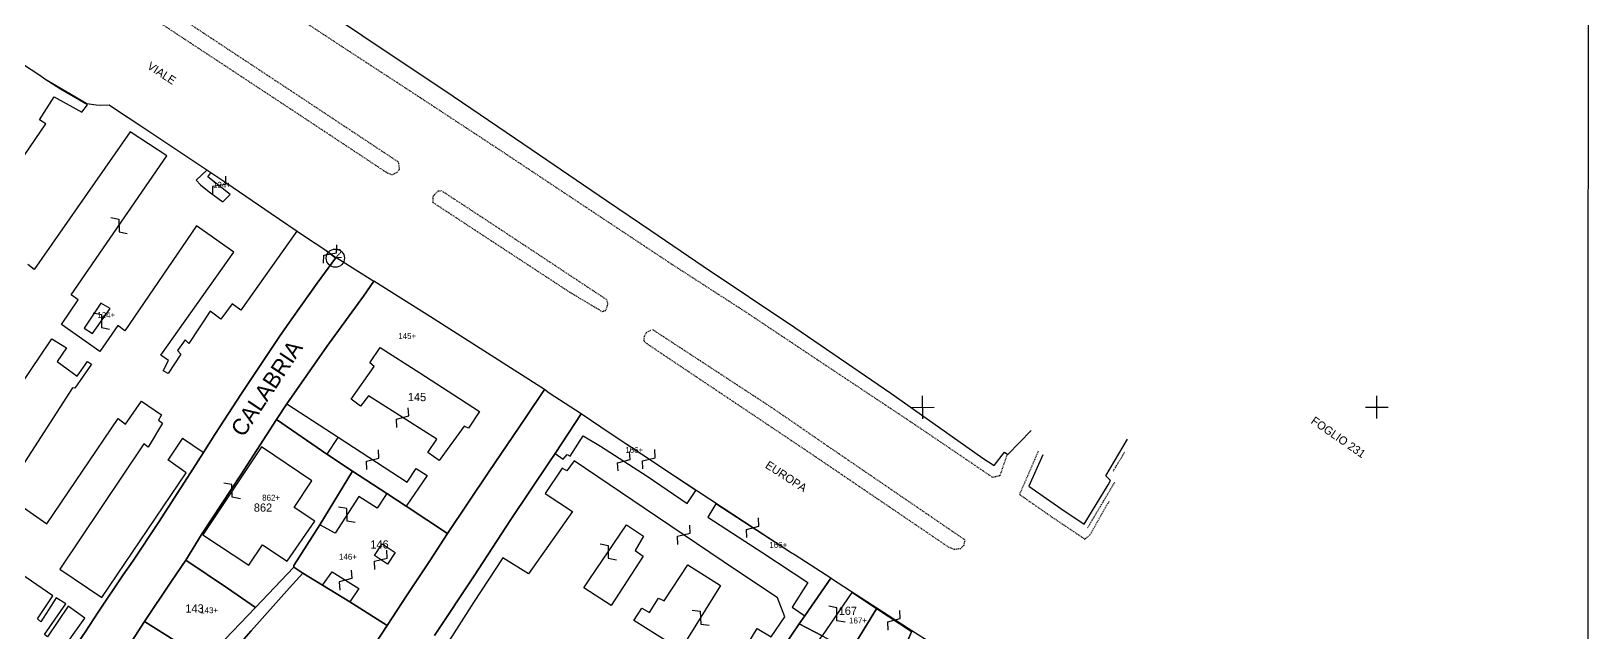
# Model space of a CAD drawing. Header units: metres. Extents: x 48717 to 49347, y 45758 to 46713.
# Drawn here: x 49005.3 to 49346.5, y 46350.4 to 46482.3 of the extents above; entities that cross this region are included whole.
import ezdxf

# ---------------------------------------------------------------- set-up
doc = ezdxf.new("R2010")
doc.units = ezdxf.units.M
for name, pattern in [('CONTINUA', [0]), ('INTERNA', [0]), ('TRATTEGGIATA5', [0.3, 0.15, -0.15]), ('TRATTO-PUNTO', [0.4, 0.15, -0.125, 0, -0.125])]:
    doc.linetypes.add(name, pattern=pattern)
for name, color, linetype in [('CONFINE', 3, 'CONTINUA'), ('FABBRICATI', 1, 'CONTINUA'), ('FIDUCIALI', 5, 'CONTINUA'), ('LINEEVARIE', 6, 'CONTINUA'), ('PARTICELLE', 7, 'CONTINUA'), ('SIMBOLI', 6, 'CONTINUA'), ('STRADE', 8, 'CONTINUA'), ('TESTI', 3, 'CONTINUA')]:
    doc.layers.add(name, color=color, linetype=linetype)

# ---------------------------------------------------------------- blocks, each defined once
blk = doc.blocks.new('20', base_point=(2.5, 2.5))
at = {"layer": 'SIMBOLI'}
blk.add_circle((2.5, 2.5), 2, dxfattribs=at)
blk.add_point((2.5, 2.5), dxfattribs=at)
blk = doc.blocks.new('14', base_point=(2.5, 2.5))
at = {"layer": 'SIMBOLI'}
for p, q in [((0, 2.5), (1.5, 3.5)), ((1.5, 3.5), (3.5, 1.5)), ((3.5, 1.5), (5, 2.5))]:
    blk.add_line(p, q, dxfattribs=at)
blk = doc.blocks.new('3', base_point=(2.5, 2.5))
at = {"layer": 'SIMBOLI'}
for p, q in [((2.5, 0), (2.5, 5)), ((0, 2.5), (5, 2.5))]:
    blk.add_line(p, q, dxfattribs=at)

msp = doc.modelspace()

# ---------------------------------------------------------------- linework, layer by layer
at = {"layer": 'CONFINE'}
msp.add_lwpolyline([(49203.758, 46347.364), (49198.247, 46350.894), (49197.441, 46351.41), (49190.588, 46355.853), (49187.315, 46357.976), (49180.888, 46362.144), (49180.479, 46362.423), (49172.674, 46367.45), (49171.8, 46368.013), (49146.25, 46384.754), (49132.195, 46394.166), (49125.839, 46398.476), (49118.822, 46402.99), (49117.803, 46403.77), (49092.799, 46419.681), (49080.406, 46427.495), (49080.195, 46427.626), (49076.476, 46429.95), (49072.066, 46432.705), (49071.791, 46432.877), (49069.638, 46434.409), (49065.464, 46437.137), (49057.922, 46442.258), (49048.235, 46448.91), (49044.707, 46451.26), (49043.828, 46451.845), (49029.359, 46461.489), (49023.834, 46465.157), (49022.447, 46466.081), (49020.506, 46466.03), (49019.558, 46466.099), (49017.552, 46466.384), (49008.351, 46471.826), (49007.222, 46472.573), (49001.536, 46476.323)], dxfattribs=at)
at = {"layer": 'FABBRICATI'}
for points in [[(49003.881, 46455.105), (49008.539, 46461.973), (49007.143, 46462.899), (49010.36, 46467.956), (49016.449, 46464.548), (49017.671, 46466.19), (49015.96, 46467.195), (49011.75, 46469.58), (49008.351, 46471.826), (49007.222, 46472.573), (49001.536, 46476.323)], [(49000.975, 46379.811), (49008.749, 46374.335), (49024.399, 46397.423), (49026.011, 46396.206), (49029.54, 46401.254), (49033.876, 46398.195), (49033.243, 46397.031), (49034.081, 46396.409), (49030.948, 46391.139), (49030.022, 46391.863), (49011.661, 46364.405), (49020.819, 46358.189), (49039.279, 46385.482), (49035.534, 46388.204), (49035.342, 46388.324), (49038.556, 46393.088), (49038.723, 46392.959), (49042.815, 46390.171), (49042.815, 46390.171), (49043.112, 46389.967), (49043.477, 46390.535), (49045.546, 46393.898), (49051.421, 46402.91), (49059.876, 46415.596), (49062.822, 46419.78), (49068.014, 46427.061), (49071.971, 46432.573), (49069.638, 46434.409), (49065.464, 46437.137), (49063.683, 46438.301), (49063.473, 46438.446), (49063.17, 46437.995), (49051.24, 46421.192), (49049.354, 46422.566), (49046.907, 46419.162), (49044.584, 46420.93), (49039.881, 46413.868), (49039.065, 46414.687), (49037.384, 46412.327), (49038.114, 46411.503), (49035.327, 46407.252), (49034.267, 46407.838), (49035.435, 46410.166), (49033.746, 46411.279), (49049.742, 46433.9), (49041.574, 46439.624), (49025.832, 46416.612), (49024.309, 46417.822), (49020.383, 46412.142), (49011.988, 46417.996), (49015.679, 46423.454), (49014.075, 46424.497), (49035.08, 46454.965), (49027.031, 46460.256), (49006.037, 46430.067), (49004.601, 46431.206)], [(48990.965, 46386.904), (49009.901, 46414.908), (49013.105, 46412.906), (49011.013, 46409.947), (49015.399, 46406.706), (49017.651, 46409.931), (49018.543, 46409.325), (49014.93, 46404.044), (49014.405, 46404.171), (49002.655, 46385.861)], [(49162.063, 46347.686), (49164.346, 46351.378), (49167.404, 46349.567), (49170.438, 46353.943), (49168.824, 46358.131), (49156.921, 46366.096), (49139.622, 46377.789), (49124.312, 46388.131), (49122.682, 46385.954), (49121.642, 46386.536), (49117.905, 46380.997), (49123.908, 46377.009), (49114.267, 46363.415), (49108.627, 46366.905), (49102.234, 46357.096), (49092.557, 46341.986)]]:
    msp.add_lwpolyline(points, dxfattribs=at)
for points in [[(49044.707, 46451.26), (49043.828, 46451.845), (49041.479, 46449.634), (49042.431, 46448.641), (49044.355, 46447.135), (49047.298, 46444.877), (49048.905, 46446.553), (49044.061, 46450.392), (49044.707, 46451.26)], [(49070.099, 46413.175), (49061.355, 46400.618), (49072.58, 46393.347), (49087.688, 46383.453), (49089.69, 46386.475), (49092.104, 46384.941), (49087.494, 46378.209), (49096.537, 46372.233), (49105.612, 46385.701), (49113.631, 46397.572), (49117.803, 46403.77), (49092.799, 46419.681), (49080.406, 46427.495), (49078.102, 46424.229), (49070.099, 46413.175)], [(49016.937, 46417.247), (49018.809, 46416.042), (49022.658, 46421.541), (49020.624, 46422.719), (49016.937, 46417.247)], [(49120.126, 46389.787), (49121.892, 46388.529), (49122.716, 46389.556), (49123.374, 46389.197), (49126.254, 46393.642), (49130.054, 46391.378), (49140.258, 46384.765), (49149.061, 46378.792), (49150.944, 46381.61), (49146.251, 46384.754), (49135.847, 46391.689), (49132.195, 46394.166), (49125.839, 46398.476), (49120.126, 46389.787)], [(49042.968, 46371.938), (49053.008, 46365.26), (49056.007, 46369.758), (49061.42, 46366.119), (49067.462, 46374.907), (49062.966, 46377.94), (49066.801, 46383.729), (49055.762, 46391.188), (49042.968, 46371.938)], [(49062.91, 46365.18), (49062.873, 46364.822), (49064.813, 46363.525), (49069.184, 46360.878), (49071.247, 46363.837), (49077.118, 46360.136), (49075.129, 46357.236), (49083.355, 46352.081), (49087.679, 46358.786), (49092.642, 46366.26), (49096.537, 46372.233), (49087.494, 46378.209), (49083.256, 46381.018), (49081.103, 46377.781), (49077.128, 46380.299), (49071.898, 46372.328), (49068.556, 46374.146), (49062.91, 46365.18)], [(49155.291, 46378.718), (49153.54, 46375.801), (49165.563, 46367.974), (49175.43, 46361.485), (49172.016, 46356.076), (49174.769, 46354.198), (49180.479, 46362.423), (49172.674, 46367.45), (49171.8, 46368.013), (49155.291, 46378.718)], [(48996.936, 46367.546), (48991.698, 46360.084), (48992.014, 46359.648), (48989.346, 46356.201), (49009.91, 46342.528), (49011.346, 46344.492), (49010.759, 46344.715), (49017.129, 46353.66), (49013.459, 46356.327), (49008.917, 46349.573), (49008.237, 46350.056), (49012.914, 46356.775), (49010.798, 46358.095), (49007.455, 46352.87), (49006.723, 46353.525), (49010.12, 46358.579), (48996.936, 46367.546)], [(49036.073, 46361.778), (49030.192, 46352.927), (49043.719, 46344.371), (49046.173, 46347.275), (49054.509, 46356.019), (49048.373, 46360.249), (49039.19, 46366.38), (49036.073, 46361.778)], [(49047.682, 46344.231), (49046.168, 46341.621), (49050.382, 46340.128), (49047.128, 46332.145), (49050.854, 46330.621), (49052.509, 46334.51), (49055.001, 46333.763), (49058.128, 46332.636), (49059.255, 46334.891), (49065.001, 46332.382), (49063.001, 46325.891), (49065.509, 46325.018), (49067.118, 46327.26), (49075.172, 46339.554), (49083.355, 46352.081), (49075.129, 46357.236), (49069.184, 46360.878), (49064.813, 46363.525), (49061.962, 46360.29), (49053.51, 46350.857), (49047.682, 46344.231)], [(49178.566, 46349.755), (49184.812, 46346.449), (49190.505, 46355.719), (49185.079, 46359.276), (49178.566, 46349.755)], [(49184.812, 46346.449), (49184.558, 46345.929), (49185.252, 46345.657), (49194.249, 46341.52), (49198.163, 46350.697), (49190.505, 46355.719), (49184.812, 46346.449)], [(49030.192, 46352.927), (49025.901, 46346.326), (49033.001, 46342.383), (49039.512, 46338.398), (49043.719, 46344.371), (49030.192, 46352.927)]]:
    msp.add_lwpolyline(points, close=True, dxfattribs=at)
at = {"layer": 'FABBRICATI', "linetype": 'INTERNA'}
for points in [[(49077.447, 46400.154), (49075.471, 46401.664), (49080.484, 46408.852), (49079.487, 46409.636), (49081.764, 46412.976), (49090.439, 46407.405), (49099.174, 46401.792), (49103.518, 46398.935), (49101.103, 46395.275), (49100.208, 46395.749), (49094.687, 46388.212), (49092.215, 46389.994), (49094.166, 46392.89), (49079.232, 46402.376), (49077.447, 46400.154)], [(49126.41, 46360.323), (49127.683, 46362.269), (49135.769, 46374.144), (49139.467, 46371.659), (49137.632, 46368.517), (49139.371, 46367.259), (49132.358, 46356.447), (49126.41, 46360.323)], [(49080.517, 46367.426), (49082.242, 46369.927), (49085.096, 46368.046), (49083.389, 46365.498), (49080.517, 46367.426)], [(49137.353, 46353.158), (49139.11, 46355.851), (49140.773, 46354.913), (49142.767, 46358.057), (49143.973, 46357.451), (49149.188, 46365.34), (49156.344, 46360.812), (49147.587, 46346.712), (49137.353, 46353.158)]]:
    msp.add_lwpolyline(points, close=True, dxfattribs=at)
at = {"layer": 'LINEEVARIE', "color": 2}
msp.add_lwpolyline([(48717.314, 46712.83), (49346.508, 46712.883), (49345.843, 45758.322), (48717.058, 45757.973), (48717.314, 46712.83)], dxfattribs=at)
at = {"layer": 'LINEEVARIE', "linetype": 'TRATTEGGIATA5'}
for points in [[(48985.963, 46543.988), (48983.609, 46540.587), (48984.248, 46538.08), (48990.938, 46533.72), (49010.057, 46521.154), (49029.597, 46507.995), (49034.308, 46504.984), (49042.778, 46499.115), (49051.537, 46493.25), (49056.63, 46490.011), (49073.732, 46478.742), (49090.623, 46467.717), (49107.12, 46456.865), (49128.399, 46442.711), (49145.504, 46431.343), (49161.809, 46420.805), (49177.418, 46410.385), (49198.239, 46396.538), (49215.88, 46384.562), (49217.585, 46384.959), (49219.109, 46389.464)], [(48981.521, 46522.792), (48999.09, 46511.267), (49032.54, 46488.893), (49065.689, 46466.979), (49085.732, 46453.672), (49085.979, 46451.976), (49085.542, 46451.44), (49084.381, 46450.809), (49083.317, 46451.246), (49060.587, 46466.3), (49031.173, 46485.697), (49005.303, 46502.944), (48981.643, 46518.723), (48980.053, 46519.695), (48979.761, 46521.185), (48979.906, 46522.056), (48981.36, 46522.789)], [(49095.186, 46447.374), (49107.13, 46439.536), (49131.384, 46423.49), (49131.608, 46422.53), (49131.167, 46421.047), (49130.428, 46420.825), (49123.386, 46425.038), (49093.417, 46444.706), (49093.411, 46446.188), (49094.517, 46447.302), (49095.039, 46447.302)], [(49141.432, 46416.935), (49167.616, 46399.784), (49179.857, 46391.347), (49209.817, 46370.859), (49209.596, 46369.601), (49208.858, 46368.859), (49207.535, 46368.711), (49206.28, 46369.23), (49175.773, 46389.955), (49139.971, 46413.962), (49139.599, 46414.409), (49139.668, 46415.443), (49140.11, 46416.258), (49141.073, 46416.779)], [(49225.914, 46390.257), (49221.809, 46380.785), (49229.019, 46375.758), (49236.128, 46370.991), (49237.256, 46371.937), (49241.456, 46379.301)]]:
    msp.add_lwpolyline(points, dxfattribs=at)
at = {"layer": 'LINEEVARIE'}
for points in [[(48995.94, 46537.591), (49007.381, 46530.074), (49030.121, 46514.378), (49029.62, 46513.73), (49044.999, 46504.75), (49045.081, 46503.692), (49060.804, 46492.923), (49081.992, 46478.623), (49095.949, 46469.297), (49113.241, 46457.551), (49131.322, 46445.173), (49141.061, 46438.599), (49152.547, 46430.796), (49172.64, 46417.355), (49193.598, 46403.01), (49213.81, 46388.73), (49216.287, 46387.097), (49218.547, 46390.048), (49219.292, 46389.536), (49224.365, 46394.764)], [(49072.517, 46393.229), (49070.119, 46389.596)], [(49226.903, 46389.457), (49223.82, 46382.618), (49230.848, 46377.708), (49235.98, 46374.26), (49241.252, 46382.915), (49241.764, 46383.803), (49240.711, 46384.866), (49245.479, 46392.862)]]:
    msp.add_lwpolyline(points, dxfattribs=at)
at = {"layer": 'LINEEVARIE', "linetype": 'TRATTO-PUNTO'}
for points in [[(49242.29, 46385.846), (49244.909, 46390.13)], [(49236.734, 46373.438), (49242.73, 46383.54)]]:
    msp.add_lwpolyline(points, dxfattribs=at)
at = {"layer": 'PARTICELLE'}
for points in [[(49013.607, 46345.402), (49017.166, 46350.612), (49020.037, 46354.953), (49025.515, 46363.126), (49027.624, 46366.162), (49033.269, 46374.665), (49040.238, 46385.48), (49043.112, 46389.967), (49043.477, 46390.535), (49045.546, 46393.898), (49051.421, 46402.91), (49059.876, 46415.596), (49062.822, 46419.78), (49068.014, 46427.061), (49071.971, 46432.573), (49072.066, 46432.705), (49072.066, 46432.705), (49071.791, 46432.877), (49069.638, 46434.409), (49065.464, 46437.137), (49057.922, 46442.258), (49048.235, 46448.91), (49044.707, 46451.26), (49043.828, 46451.845), (49029.359, 46461.489), (49023.834, 46465.157), (49022.447, 46466.081), (49020.506, 46466.03), (49019.558, 46466.099), (49017.552, 46466.384), (49008.351, 46471.826), (49007.222, 46472.573), (49001.536, 46476.323)], [(49170.173, 46347.477), (49173.577, 46352.424), (49174.769, 46354.198), (49180.479, 46362.423), (49172.674, 46367.45), (49172.674, 46367.45), (49171.8, 46368.013), (49146.251, 46384.754), (49132.195, 46394.166), (49125.839, 46398.476), (49120.126, 46389.787), (49118.857, 46387.899), (49110.419, 46375.312), (49102.373, 46362.96), (49093.669, 46349.844)]]:
    msp.add_lwpolyline(points, dxfattribs=at)
for points in [[(49061.355, 46400.618), (49059.105, 46397.206), (49070.119, 46389.596), (49075.7, 46385.884), (49083.256, 46381.018), (49087.494, 46378.209), (49096.537, 46372.233), (49105.612, 46385.701), (49113.631, 46397.572), (49117.803, 46403.77), (49092.799, 46419.681), (49080.406, 46427.495), (49078.102, 46424.229), (49070.099, 46413.175), (49061.355, 46400.618)], [(49042.813, 46372.202), (49039.19, 46366.38), (49048.373, 46360.249), (49054.509, 46356.019), (49062.873, 46364.822), (49062.91, 46365.18), (49068.556, 46374.146), (49075.7, 46385.884), (49070.119, 46389.596), (49059.105, 46397.206), (49051.279, 46385.062), (49042.813, 46372.202)], [(49068.556, 46374.146), (49062.91, 46365.18), (49062.873, 46364.822), (49064.813, 46363.525), (49069.184, 46360.878), (49075.129, 46357.236), (49083.355, 46352.081), (49087.679, 46358.786), (49092.642, 46366.26), (49096.537, 46372.233), (49087.494, 46378.209), (49083.256, 46381.018), (49075.7, 46385.884), (49068.556, 46374.146)], [(49036.073, 46361.778), (49030.192, 46352.927), (49043.719, 46344.371), (49046.173, 46347.275), (49054.509, 46356.019), (49048.373, 46360.249), (49039.19, 46366.38), (49036.073, 46361.778)], [(49047.682, 46344.231), (49046.168, 46341.621), (49050.382, 46340.128), (49047.128, 46332.145), (49050.854, 46330.621), (49052.509, 46334.51), (49055.001, 46333.763), (49058.128, 46332.636), (49059.255, 46334.891), (49065.001, 46332.382), (49063.001, 46325.891), (49065.509, 46325.018), (49067.118, 46327.26), (49075.172, 46339.554), (49083.355, 46352.081), (49075.129, 46357.236), (49069.184, 46360.878), (49064.813, 46363.525), (49061.962, 46360.29), (49053.51, 46350.857), (49047.682, 46344.231)], [(49190.588, 46355.853), (49187.315, 46357.976), (49180.888, 46362.144), (49180.479, 46362.423), (49174.769, 46354.198), (49173.577, 46352.424), (49178.566, 46349.755), (49184.812, 46346.449), (49190.505, 46355.719), (49190.588, 46355.853)], [(49198.247, 46350.894), (49197.441, 46351.41), (49190.588, 46355.853), (49190.505, 46355.719), (49184.812, 46346.449), (49184.558, 46345.929), (49185.252, 46345.657), (49194.249, 46341.52), (49198.163, 46350.697), (49198.247, 46350.894)], [(49030.192, 46352.927), (49025.901, 46346.326), (49033.001, 46342.383), (49039.512, 46338.398), (49043.719, 46344.371), (49030.192, 46352.927)], [(49175.148, 46344.924), (49178.566, 46349.755), (49173.577, 46352.424), (49170.173, 46347.477), (49167.104, 46343.019), (49172.024, 46340.522), (49175.148, 46344.924)]]:
    msp.add_lwpolyline(points, close=True, dxfattribs=at)
at = {"layer": 'STRADE'}
for points in [[(49025.901, 46346.326), (49030.192, 46352.927), (49036.073, 46361.778), (49039.19, 46366.38), (49042.813, 46372.202), (49051.279, 46385.062), (49059.105, 46397.206), (49061.355, 46400.618), (49070.099, 46413.175), (49078.102, 46424.229), (49080.406, 46427.495), (49080.195, 46427.626), (49076.476, 46429.95), (49072.066, 46432.705), (49071.971, 46432.573), (49068.014, 46427.061), (49062.822, 46419.78), (49059.876, 46415.596), (49051.421, 46402.91), (49045.546, 46393.898), (49043.477, 46390.535), (49043.112, 46389.967), (49040.238, 46385.48), (49033.269, 46374.665), (49027.624, 46366.162), (49025.515, 46363.126), (49020.037, 46354.953), (49017.166, 46350.612), (49013.607, 46345.402)], [(49093.669, 46349.844), (49102.373, 46362.96), (49110.419, 46375.312), (49118.857, 46387.899), (49120.126, 46389.787), (49125.839, 46398.476), (49118.822, 46402.99), (49117.803, 46403.77), (49113.631, 46397.572), (49105.612, 46385.701), (49096.537, 46372.233), (49092.642, 46366.26), (49087.679, 46358.786), (49083.355, 46352.081), (49075.172, 46339.554)], [(49047.682, 46344.231), (49053.51, 46350.857), (49061.962, 46360.29), (49064.813, 46363.525), (49062.873, 46364.822), (49054.509, 46356.019), (49046.173, 46347.275)], [(49203.758, 46347.364), (49198.247, 46350.894), (49198.163, 46350.697), (49194.249, 46341.52)]]:
    msp.add_lwpolyline(points, dxfattribs=at)

# ---------------------------------------------------------------- block references
at = {"layer": 'FIDUCIALI'}
msp.add_blockref('20', (49071.971, 46432.573), dxfattribs=at)
at = {"layer": 'SIMBOLI'}
for name, p, rotation in [('14', (49046.483, 46448.472), 234.586), ('14', (49024.578, 46439.731), -44.579), ('14', (49070.82, 46433.478), 54.779), ('14', (49020.733, 46418.791), -44.981), ('3', (49200.586, 46399.866), 0.401), ('3', (49300.077, 46399.924), 0.401), ('14', (49086.7, 46397.633), 59.993), ('14', (49140.632, 46388.5), 58.847), ('14', (49080.135, 46388.4), 59.306), ('14', (49135.156, 46388.072), 59.535), ('14', (49049.365, 46381.563), 136.489), ('14', (49074.514, 46376.313), 136.832), ('14', (49148.272, 46371.942), 58.561), ('14', (49163.362, 46373.485), 59.535), ('14', (49131.726, 46368.206), -44.236), ('14', (49081.953, 46366.462), 58.675), ('14', (49074.183, 46361.986), 240.202), ('14', (49151.966, 46353.762), -41.657), ('14', (49181.823, 46354.516), 135.629), ('14', (49194.334, 46353.207), 59.248)]:
    msp.add_blockref(name, p, dxfattribs=dict(at, rotation=rotation))

# ---------------------------------------------------------------- texts
at = {"layer": 'FABBRICATI', "color": 7}
for s, p in [('124+', (49045.173, 46447.993)), ('124+', (49019.823, 46419.472)), ('145+', (49085.747, 46414.86)), ('166+', (49135.464, 46389.88)), ('862+', (49055.942, 46379.417)), ('146+', (49072.774, 46366.468)), ('166+', (49167.023, 46369.071)), ('143+', (49042.365, 46354.755)), ('167+', (49184.487, 46352.503))]:
    msp.add_text(s, height=1.3, dxfattribs=at).set_placement(p)
at = {"layer": 'FIDUCIALI'}
msp.add_text('2', height=2, dxfattribs=at).set_placement((49071.971, 46432.573))
at = {"layer": 'PARTICELLE', "color": 7}
for s, p in [('145', (49087.844, 46401.228)), ('862', (49054.117, 46376.998)), ('146', (49079.633, 46368.923)), ('143', (49039.115, 46354.893)), ('167', (49182.206, 46354.392))]:
    msp.add_text(s, height=1.8, dxfattribs=at).set_placement(p)
at = {"layer": 'TESTI', "color": 3}
for s, height, rotation, p in [('VIALE', 1.8, 326.954, (49030.6, 46474.219)), ('CALABRIA', 3.6, 56.441, (49051.83, 46393.133)), ('FOGLIO 231', 1.8, 325.292, (49285.475, 46396.509)), ('EUROPA', 1.8, 326.954, (49165.962, 46386.743))]:
    msp.add_text(s, height=height, rotation=rotation, dxfattribs=at).set_placement(p)

doc.saveas('drawing.dxf')
